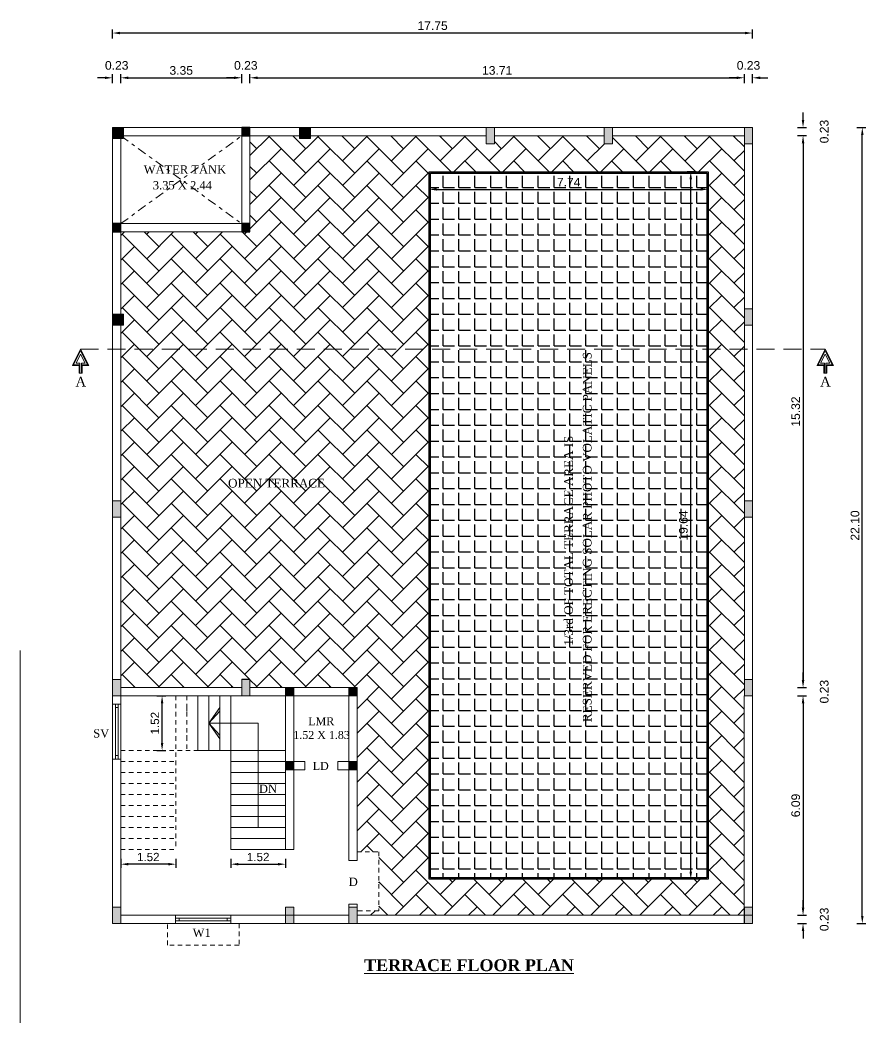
# Model space of a CAD drawing. Header units: metres. Extents: x -296 to -169, y -1394 to -1313.
# Drawn here: x -220.73 to -197.27, y -1393.79 to -1365.95 of the extents above; entities that cross this region are included whole.
import ezdxf

# ---------------------------------------------------------------- set-up
doc = ezdxf.new("R2010")
doc.units = ezdxf.units.M
doc.header["$MEASUREMENT"] = 0
doc.header["$PDMODE"] = 2
for name, pattern in [('DASHDOT2', [0.5, 0.25, -0.125, 0, -0.125]), ('DASHED', [0.75, 0.5, -0.25]), ('HIDDEN2', [0.1875, 0.125, -0.0625])]:
    doc.linetypes.add(name, pattern=pattern)
doc.styles.add('Arial', font='times.ttf', dxfattribs={"height": 9})
doc.styles.add('Arial-Bold', font='times.ttf')
doc.styles.add('CORPORATION', font='arial.ttf')
doc.dimstyles.new('BLG DIM-1', dxfattribs={"dimtxt": 0.23, "dimasz": 0.23, "dimexe": 0.1, "dimexo": 0.15, "dimgap": 0.08, "dimtad": 1, "dimzin": 0, "dimdsep": 46, "dimtxsty": 'Arial', "dimcen": 0.09, "dimclrd": 8, "dimclre": 8, "dimclrt": 7, "dimadec": 0, "dimazin": 0, "dimtfac": 1, "dimtofl": 0, "dimtmove": 2, "dimatfit": 3, "dimfxl": 0, "dimtolj": 1, "dimtzin": 0, "dimarcsym": 0})

# ---------------------------------------------------------------- blocks, each defined once
blk = doc.blocks.new('*D71')
at = {"color": 7, "lineweight": -2}
for p, q in [((-218.169, -1367.706), (-218.169, -1367.456)), ((-217.94, -1367.706), (-217.94, -1367.456)), ((-218.379, -1367.556), (-218.589, -1367.556)), ((-217.73, -1367.556), (-217.52, -1367.556))]:
    blk.add_line(p, q, dxfattribs=at)
at = {"color": 7, "lineweight": -3}
for points in [[(-218.379, -1367.521), (-218.379, -1367.591), (-218.169, -1367.556)], [(-217.73, -1367.521), (-217.73, -1367.591), (-217.94, -1367.556)]]:
    blk.add_solid(points, dxfattribs=at)
at = {"layer": 'Defpoints', "color": 0, "lineweight": -3}
for p in [(-218.169, -1367.556), (-218.169, -1369.241), (-217.94, -1369.241)]:
    blk.add_point(p, dxfattribs=at)
at = {"color": 7, "lineweight": 18, "insert": (-218.054, -1367.213), "char_height": 0.24, "attachment_point": 5, "style": 'CORPORATION'}
blk.add_mtext('\\A1;0.23', dxfattribs=at)
blk = doc.blocks.new('*D23')
at = {"color": 7, "lineweight": -2}
for p, q in [((-217.94, -1367.706), (-217.94, -1367.456)), ((-214.587, -1367.706), (-214.587, -1367.456)), ((-217.73, -1367.556), (-214.797, -1367.556))]:
    blk.add_line(p, q, dxfattribs=at)
at = {"color": 7, "lineweight": -3}
for points in [[(-217.73, -1367.521), (-217.73, -1367.591), (-217.94, -1367.556)], [(-214.797, -1367.521), (-214.797, -1367.591), (-214.587, -1367.556)]]:
    blk.add_solid(points, dxfattribs=at)
at = {"layer": 'Defpoints', "color": 0, "lineweight": -3}
for p in [(-214.587, -1367.556), (-214.587, -1369.161), (-217.94, -1369.241)]:
    blk.add_point(p, dxfattribs=at)
at = {"color": 7, "lineweight": 18, "insert": (-216.264, -1367.353), "char_height": 0.24, "attachment_point": 5, "style": 'CORPORATION'}
blk.add_mtext('\\A1;3.35', dxfattribs=at)
blk = doc.blocks.new('*D72')
at = {"color": 7, "lineweight": -2}
for p, q in [((-200.643, -1367.706), (-200.643, -1367.456)), ((-200.414, -1367.706), (-200.414, -1367.456)), ((-200.853, -1367.556), (-201.063, -1367.556)), ((-200.204, -1367.556), (-199.994, -1367.556))]:
    blk.add_line(p, q, dxfattribs=at)
at = {"color": 7, "lineweight": -3}
for points in [[(-200.853, -1367.521), (-200.853, -1367.591), (-200.643, -1367.556)], [(-200.204, -1367.521), (-200.204, -1367.591), (-200.414, -1367.556)]]:
    blk.add_solid(points, dxfattribs=at)
at = {"layer": 'Defpoints', "color": 0, "lineweight": -3}
for p in [(-200.414, -1367.556), (-200.643, -1368.936), (-200.414, -1368.936)]:
    blk.add_point(p, dxfattribs=at)
at = {"color": 7, "lineweight": 18, "insert": (-200.528, -1367.213), "char_height": 0.24, "attachment_point": 5, "style": 'CORPORATION'}
blk.add_mtext('\\A1;0.23', dxfattribs=at)
blk = doc.blocks.new('*D73')
at = {"color": 7, "lineweight": -2}
for p, q in [((-218.169, -1366.463), (-218.169, -1366.213)), ((-200.624, -1366.313), (-217.959, -1366.313)), ((-200.414, -1366.463), (-200.414, -1366.213))]:
    blk.add_line(p, q, dxfattribs=at)
at = {"color": 7, "lineweight": -3}
for points in [[(-217.959, -1366.278), (-217.959, -1366.348), (-218.169, -1366.313)], [(-200.624, -1366.278), (-200.624, -1366.348), (-200.414, -1366.313)]]:
    blk.add_solid(points, dxfattribs=at)
at = {"layer": 'Defpoints', "color": 0, "lineweight": -3}
for p in [(-218.169, -1366.313), (-218.169, -1368.936), (-200.414, -1368.936)]:
    blk.add_point(p, dxfattribs=at)
at = {"color": 7, "lineweight": 18, "insert": (-209.291, -1366.11), "char_height": 0.24, "attachment_point": 5, "style": 'CORPORATION'}
blk.add_mtext('\\A1;17.75', dxfattribs=at)
blk = doc.blocks.new('*D24')
at = {"color": 7, "lineweight": -2}
for p, q in [((-199.015, -1368.726), (-199.015, -1368.516)), ((-199.165, -1368.936), (-198.915, -1368.936)), ((-199.165, -1369.161), (-198.915, -1369.161)), ((-199.015, -1369.371), (-199.015, -1369.581))]:
    blk.add_line(p, q, dxfattribs=at)
at = {"color": 7, "lineweight": -3}
for points in [[(-199.05, -1368.726), (-198.98, -1368.726), (-199.015, -1368.936)], [(-199.05, -1369.371), (-198.98, -1369.371), (-199.015, -1369.161)]]:
    blk.add_solid(points, dxfattribs=at)
at = {"layer": 'Defpoints', "color": 0, "lineweight": -3}
for p in [(-200.643, -1368.936), (-199.015, -1368.936), (-200.643, -1369.161)]:
    blk.add_point(p, dxfattribs=at)
at = {"color": 7, "lineweight": 18, "insert": (-198.427, -1369.049), "char_height": 0.24, "attachment_point": 5, "rotation": 90, "style": 'CORPORATION'}
blk.add_mtext('\\A1;0.23', dxfattribs=at)
blk = doc.blocks.new('*D25')
at = {"color": 7, "lineweight": -2}
for p, q in [((-199.165, -1369.161), (-198.915, -1369.161)), ((-199.015, -1369.371), (-199.015, -1384.271)), ((-199.165, -1384.481), (-198.915, -1384.481))]:
    blk.add_line(p, q, dxfattribs=at)
at = {"color": 7, "lineweight": -3}
for points in [[(-199.05, -1369.371), (-198.98, -1369.371), (-199.015, -1369.161)], [(-199.05, -1384.271), (-198.98, -1384.271), (-199.015, -1384.481)]]:
    blk.add_solid(points, dxfattribs=at)
at = {"layer": 'Defpoints', "color": 0, "lineweight": -3}
for p in [(-200.643, -1369.161), (-211.387, -1384.481), (-199.015, -1384.481)]:
    blk.add_point(p, dxfattribs=at)
at = {"color": 7, "lineweight": 18, "insert": (-199.218, -1376.821), "char_height": 0.24, "attachment_point": 5, "rotation": 90, "style": 'CORPORATION'}
blk.add_mtext('\\A1;15.32', dxfattribs=at)
blk = doc.blocks.new('*D74')
at = {"color": 7, "lineweight": -2}
for p, q in [((-199.015, -1384.275), (-199.015, -1384.065)), ((-199.165, -1384.485), (-198.915, -1384.485)), ((-199.165, -1384.71), (-198.915, -1384.71)), ((-199.015, -1384.92), (-199.015, -1385.13))]:
    blk.add_line(p, q, dxfattribs=at)
at = {"color": 7, "lineweight": -3}
for points in [[(-199.05, -1384.275), (-198.98, -1384.275), (-199.015, -1384.485)], [(-199.05, -1384.92), (-198.98, -1384.92), (-199.015, -1384.71)]]:
    blk.add_solid(points, dxfattribs=at)
at = {"layer": 'Defpoints', "color": 0, "lineweight": -3}
for p in [(-200.643, -1384.485), (-200.643, -1384.71), (-199.015, -1384.71)]:
    blk.add_point(p, dxfattribs=at)
at = {"color": 7, "lineweight": 18, "insert": (-198.427, -1384.597), "char_height": 0.24, "attachment_point": 5, "rotation": 90, "style": 'CORPORATION'}
blk.add_mtext('\\A1;0.23', dxfattribs=at)
blk = doc.blocks.new('*D75')
at = {"color": 7, "lineweight": -2}
for p, q in [((-217.94, -1389.237), (-217.94, -1389.487)), ((-216.416, -1389.237), (-216.416, -1389.487)), ((-216.626, -1389.387), (-217.73, -1389.387))]:
    blk.add_line(p, q, dxfattribs=at)
at = {"color": 7, "lineweight": -3}
for points in [[(-217.73, -1389.352), (-217.73, -1389.422), (-217.94, -1389.387)], [(-216.626, -1389.352), (-216.626, -1389.422), (-216.416, -1389.387)]]:
    blk.add_solid(points, dxfattribs=at)
at = {"layer": 'Defpoints', "color": 0, "lineweight": -3}
for p in [(-217.94, -1388.977), (-216.416, -1388.977), (-217.94, -1389.387)]:
    blk.add_point(p, dxfattribs=at)
at = {"color": 7, "lineweight": 18, "insert": (-217.178, -1389.189), "char_height": 0.23, "attachment_point": 5, "style": 'CORPORATION'}
blk.add_mtext('\\A1;1.52', dxfattribs=at)
blk = doc.blocks.new('*D76')
at = {"color": 7, "lineweight": -2}
for p, q in [((-214.892, -1389.237), (-214.892, -1389.487)), ((-213.368, -1389.237), (-213.368, -1389.487)), ((-214.682, -1389.387), (-213.578, -1389.387))]:
    blk.add_line(p, q, dxfattribs=at)
at = {"color": 7, "lineweight": -3}
for points in [[(-214.682, -1389.352), (-214.682, -1389.422), (-214.892, -1389.387)], [(-213.578, -1389.352), (-213.578, -1389.422), (-213.368, -1389.387)]]:
    blk.add_solid(points, dxfattribs=at)
at = {"layer": 'Defpoints', "color": 0, "lineweight": -3}
for p in [(-214.892, -1388.977), (-213.368, -1388.977), (-213.368, -1389.387)]:
    blk.add_point(p, dxfattribs=at)
at = {"color": 7, "lineweight": 18, "insert": (-214.13, -1389.189), "char_height": 0.23, "attachment_point": 5, "style": 'CORPORATION'}
blk.add_mtext('\\A1;1.52', dxfattribs=at)
blk = doc.blocks.new('*D26')
at = {"color": 7, "lineweight": -2}
for p, q in [((-216.945, -1384.71), (-216.695, -1384.71)), ((-216.795, -1386.024), (-216.795, -1384.92)), ((-216.945, -1386.234), (-216.695, -1386.234))]:
    blk.add_line(p, q, dxfattribs=at)
at = {"color": 7, "lineweight": -3}
for points in [[(-216.83, -1384.92), (-216.76, -1384.92), (-216.795, -1384.71)], [(-216.83, -1386.024), (-216.76, -1386.024), (-216.795, -1386.234)]]:
    blk.add_solid(points, dxfattribs=at)
at = {"layer": 'Defpoints', "color": 0, "lineweight": -3}
for p in [(-217.214, -1384.71), (-216.795, -1384.71), (-217.214, -1386.234)]:
    blk.add_point(p, dxfattribs=at)
at = {"color": 7, "lineweight": 18, "insert": (-216.992, -1385.472), "char_height": 0.23, "attachment_point": 5, "rotation": 90, "style": 'CORPORATION'}
blk.add_mtext('\\A1;1.52', dxfattribs=at)
blk = doc.blocks.new('*D27')
at = {"color": 7, "lineweight": -2}
for p, q in [((-199.165, -1384.71), (-198.915, -1384.71)), ((-199.015, -1384.92), (-199.015, -1390.594)), ((-199.165, -1390.804), (-198.915, -1390.804))]:
    blk.add_line(p, q, dxfattribs=at)
at = {"color": 7, "lineweight": -3}
for points in [[(-199.05, -1384.92), (-198.98, -1384.92), (-199.015, -1384.71)], [(-199.05, -1390.594), (-198.98, -1390.594), (-199.015, -1390.804)]]:
    blk.add_solid(points, dxfattribs=at)
at = {"layer": 'Defpoints', "color": 0, "lineweight": -3}
for p in [(-200.681, -1384.71), (-200.681, -1390.804), (-199.015, -1390.804)]:
    blk.add_point(p, dxfattribs=at)
at = {"color": 7, "lineweight": 18, "insert": (-199.218, -1387.757), "char_height": 0.24, "attachment_point": 5, "rotation": 90, "style": 'CORPORATION'}
blk.add_mtext('\\A1;6.09', dxfattribs=at)
blk = doc.blocks.new('*D77')
at = {"color": 7, "lineweight": -2}
for p, q in [((-197.521, -1368.936), (-197.271, -1368.936)), ((-197.371, -1390.824), (-197.371, -1369.146)), ((-197.521, -1391.034), (-197.271, -1391.034))]:
    blk.add_line(p, q, dxfattribs=at)
at = {"color": 7, "lineweight": -3}
for points in [[(-197.406, -1369.146), (-197.336, -1369.146), (-197.371, -1368.936)], [(-197.406, -1390.824), (-197.336, -1390.824), (-197.371, -1391.034)]]:
    blk.add_solid(points, dxfattribs=at)
at = {"layer": 'Defpoints', "color": 0, "lineweight": -3}
for p in [(-200.643, -1368.936), (-197.371, -1368.936), (-200.643, -1391.034)]:
    blk.add_point(p, dxfattribs=at)
at = {"color": 7, "lineweight": 18, "insert": (-197.573, -1379.985), "char_height": 0.24, "attachment_point": 5, "rotation": 90, "style": 'CORPORATION'}
blk.add_mtext('\\A1;22.10', dxfattribs=at)
blk = doc.blocks.new('*D78')
at = {"color": 7, "lineweight": -2}
for p, q in [((-199.015, -1390.594), (-199.015, -1390.384)), ((-199.165, -1390.804), (-198.915, -1390.804)), ((-199.165, -1391.034), (-198.915, -1391.034)), ((-199.015, -1391.244), (-199.015, -1391.454))]:
    blk.add_line(p, q, dxfattribs=at)
at = {"color": 7, "lineweight": -3}
for points in [[(-199.05, -1390.594), (-198.98, -1390.594), (-199.015, -1390.804)], [(-199.05, -1391.244), (-198.98, -1391.244), (-199.015, -1391.034)]]:
    blk.add_solid(points, dxfattribs=at)
at = {"layer": 'Defpoints', "color": 0, "lineweight": -3}
for p in [(-200.643, -1390.804), (-200.643, -1391.034), (-199.015, -1391.034)]:
    blk.add_point(p, dxfattribs=at)
at = {"color": 7, "lineweight": 18, "insert": (-198.427, -1390.919), "char_height": 0.24, "attachment_point": 5, "rotation": 90, "style": 'CORPORATION'}
blk.add_mtext('\\A1;0.23', dxfattribs=at)
blk = doc.blocks.new('*D79')
at = {"color": 7, "lineweight": -2}
for p, q in [((-214.587, -1367.706), (-214.587, -1367.456)), ((-214.357, -1367.706), (-214.357, -1367.456)), ((-214.797, -1367.556), (-215.007, -1367.556)), ((-214.147, -1367.556), (-213.937, -1367.556))]:
    blk.add_line(p, q, dxfattribs=at)
at = {"color": 7, "lineweight": -3}
for points in [[(-214.797, -1367.521), (-214.797, -1367.591), (-214.587, -1367.556)], [(-214.147, -1367.521), (-214.147, -1367.591), (-214.357, -1367.556)]]:
    blk.add_solid(points, dxfattribs=at)
at = {"layer": 'Defpoints', "color": 0, "lineweight": -3}
for p in [(-214.357, -1367.556), (-214.587, -1369.165), (-214.357, -1369.165)]:
    blk.add_point(p, dxfattribs=at)
at = {"color": 7, "lineweight": 18, "insert": (-214.472, -1367.213), "char_height": 0.24, "attachment_point": 5, "style": 'CORPORATION'}
blk.add_mtext('\\A1;0.23', dxfattribs=at)
blk = doc.blocks.new('*D80')
at = {"color": 7, "lineweight": -2}
for p, q in [((-214.357, -1367.706), (-214.357, -1367.456)), ((-200.643, -1367.706), (-200.643, -1367.456)), ((-214.147, -1367.556), (-200.853, -1367.556))]:
    blk.add_line(p, q, dxfattribs=at)
at = {"color": 7, "lineweight": -3}
for points in [[(-214.147, -1367.521), (-214.147, -1367.591), (-214.357, -1367.556)], [(-200.853, -1367.521), (-200.853, -1367.591), (-200.643, -1367.556)]]:
    blk.add_solid(points, dxfattribs=at)
at = {"layer": 'Defpoints', "color": 0, "lineweight": -3}
for p in [(-200.643, -1367.556), (-214.357, -1369.165), (-200.643, -1369.161)]:
    blk.add_point(p, dxfattribs=at)
at = {"color": 7, "lineweight": 18, "insert": (-207.5, -1367.353), "char_height": 0.24, "attachment_point": 5, "style": 'CORPORATION'}
blk.add_mtext('\\A1;13.71', dxfattribs=at)
blk = doc.blocks.new('*D120')
at = {"color": 7, "lineweight": -2}
for p, q in [((-209.387, -1370.503), (-209.387, -1370.753)), ((-201.643, -1370.503), (-201.643, -1370.753)), ((-209.177, -1370.653), (-201.853, -1370.653))]:
    blk.add_line(p, q, dxfattribs=at)
at = {"color": 7, "lineweight": -3}
for points in [[(-209.177, -1370.618), (-209.177, -1370.688), (-209.387, -1370.653)], [(-201.853, -1370.618), (-201.853, -1370.688), (-201.643, -1370.653)]]:
    blk.add_solid(points, dxfattribs=at)
at = {"layer": 'Defpoints', "color": 0, "lineweight": -3}
for p in [(-209.387, -1370.165), (-201.643, -1370.165), (-201.643, -1370.653)]:
    blk.add_point(p, dxfattribs=at)
at = {"color": 7, "lineweight": 18, "insert": (-205.515, -1370.453), "char_height": 0.24, "attachment_point": 5, "style": 'CORPORATION'}
blk.add_mtext('\\A1;7.74', dxfattribs=at)
blk = doc.blocks.new('*D121')
at = {"color": 7, "lineweight": -2}
for p, q in [((-201.98, -1370.165), (-202.23, -1370.165)), ((-202.13, -1389.594), (-202.13, -1370.375)), ((-201.98, -1389.804), (-202.23, -1389.804))]:
    blk.add_line(p, q, dxfattribs=at)
at = {"color": 7, "lineweight": -3}
for points in [[(-202.165, -1370.375), (-202.095, -1370.375), (-202.13, -1370.165)], [(-202.165, -1389.594), (-202.095, -1389.594), (-202.13, -1389.804)]]:
    blk.add_solid(points, dxfattribs=at)
at = {"layer": 'Defpoints', "color": 0, "lineweight": -3}
for p in [(-202.13, -1370.165), (-201.643, -1370.165), (-201.643, -1389.804)]:
    blk.add_point(p, dxfattribs=at)
at = {"color": 7, "lineweight": 18, "insert": (-202.333, -1379.985), "char_height": 0.24, "attachment_point": 5, "rotation": 90, "style": 'CORPORATION'}
blk.add_mtext('\\A1;19.64', dxfattribs=at)

msp = doc.modelspace()

# ---------------------------------------------------------------- hatches: boundary and pattern name
at = {"linetype": 'ByBlock', "lineweight": 18}
h = msp.add_hatch(color=256, dxfattribs=at)
h.dxf.hatch_style = 1
h.paths.add_polyline_path([(-217.864, -1369.241), (-217.864, -1368.936), (-218.169, -1368.936), (-218.169, -1369.241)])
at = {"linetype": 'ByBlock', "lineweight": -3}
h = msp.add_hatch(color=256, dxfattribs=at)
h.dxf.hatch_style = 1
h.paths.add_polyline_path([(-214.357, -1369.165), (-214.357, -1368.935), (-214.587, -1368.935), (-214.587, -1369.165)])
at = {"linetype": 'ByBlock', "lineweight": 18}
h = msp.add_hatch(color=256, dxfattribs=at)
h.dxf.hatch_style = 1
h.paths.add_polyline_path([(-212.682, -1369.241), (-212.682, -1368.936), (-212.987, -1368.936), (-212.987, -1369.241)])
h = msp.add_hatch(color=256, dxfattribs=at)
h.dxf.hatch_style = 1
h.paths.add_polyline_path([(-207.577, -1368.936), (-207.805, -1368.936), (-207.805, -1369.386), (-207.577, -1369.386)])
h = msp.add_hatch(color=256, dxfattribs=at)
h.dxf.hatch_style = 1
h.paths.add_polyline_path([(-204.3, -1368.936), (-204.529, -1368.936), (-204.529, -1369.386), (-204.3, -1369.386)])
h = msp.add_hatch(color=256, dxfattribs=at)
h.dxf.hatch_style = 1
h.paths.add_polyline_path([(-200.414, -1368.936), (-200.643, -1368.936), (-200.643, -1369.386), (-200.414, -1369.386)])
at = {"lineweight": 25}
h = msp.add_hatch(dxfattribs=at)
h.set_pattern_fill('AR-HBONE', color=8, scale=0.12)
h.paths.add_polyline_path([(-209.387, -1370.165), (-201.643, -1370.165), (-201.643, -1375.091), (-200.643, -1375.091), (-200.643, -1374.423), (-200.643, -1373.973), (-200.643, -1369.165), (-204.3, -1369.165), (-204.3, -1369.386), (-204.529, -1369.386), (-204.529, -1369.165), (-207.577, -1369.165), (-207.577, -1369.386), (-207.805, -1369.386), (-207.805, -1369.165), (-212.682, -1369.165), (-212.682, -1369.241), (-212.987, -1369.241), (-212.987, -1369.165), (-214.357, -1369.165), (-214.357, -1371.835), (-217.94, -1371.835), (-217.94, -1374.118), (-217.864, -1374.118), (-217.864, -1374.423), (-217.94, -1374.423), (-217.94, -1375.091), (-209.387, -1375.091)])
h.paths.add_polyline_path([(-209.387, -1375.091), (-217.94, -1375.091), (-217.94, -1379.3), (-217.94, -1379.75), (-217.94, -1384.481), (-214.587, -1384.481), (-214.587, -1384.26), (-214.587, -1384.253), (-214.359, -1384.253), (-214.359, -1384.481), (-211.387, -1384.481), (-211.387, -1384.71), (-211.387, -1389.041), (-210.787, -1389.041), (-210.787, -1390.681), (-211.387, -1390.681), (-211.387, -1390.804), (-200.644, -1390.804), (-200.644, -1384.71), (-200.643, -1384.26), (-200.643, -1375.091), (-201.643, -1375.091), (-201.643, -1389.804), (-209.387, -1389.804)])
h.paths.add_polyline_path([(-215.027, -1378.996), (-212.276, -1378.996), (-212.276, -1378.628), (-215.027, -1378.628)], flags=24)
h = msp.add_hatch(dxfattribs=at)
h.set_pattern_fill('ANGLE', color=8, scale=1.6)
h.set_pattern_definition([(0, (0, 0), (0, 0.44), [0.32, -0.12]), (90, (0, 0), (-0.44, 0), [0.32, -0.12])])
h.paths.add_polyline_path([(-201.683, -1375.091), (-201.683, -1370.205), (-209.347, -1370.205), (-209.347, -1375.091)])
h.paths.add_polyline_path([(-201.683, -1375.091), (-209.347, -1375.091), (-209.347, -1389.764), (-201.683, -1389.764)])
h.paths.add_polyline_path([(-205.901, -1370.704), (-205.128, -1370.704), (-205.128, -1370.209), (-205.901, -1370.209)], flags=24)
h.paths.add_polyline_path([(-202.084, -1380.474), (-202.084, -1379.515), (-202.578, -1379.515), (-202.578, -1380.474)], flags=24)
h.paths.add_polyline_path([(-204.816, -1385.503), (-204.816, -1375.339), (-205.184, -1375.339), (-205.184, -1385.503)], flags=24)
h.paths.add_polyline_path([(-205.332, -1383.384), (-205.332, -1377.47), (-205.709, -1377.47), (-205.709, -1383.384)], flags=24)
at = {"linetype": 'ByBlock', "lineweight": -3}
h = msp.add_hatch(color=256, dxfattribs=at)
h.dxf.hatch_style = 1
h.paths.add_polyline_path([(-217.94, -1371.835), (-217.94, -1371.605), (-218.17, -1371.605), (-218.17, -1371.835)])
h = msp.add_hatch(color=256, dxfattribs=at)
h.dxf.hatch_style = 1
h.paths.add_polyline_path([(-214.357, -1371.835), (-214.357, -1371.605), (-214.587, -1371.605), (-214.587, -1371.835)])
at = {"linetype": 'ByBlock', "lineweight": 18}
h = msp.add_hatch(color=256, dxfattribs=at)
h.dxf.hatch_style = 1
h.paths.add_polyline_path([(-217.864, -1374.423), (-217.864, -1374.118), (-218.169, -1374.118), (-218.169, -1374.423)])
h = msp.add_hatch(color=256, dxfattribs=at)
h.dxf.hatch_style = 1
h.paths.add_polyline_path([(-200.414, -1373.973), (-200.643, -1373.973), (-200.643, -1374.423), (-200.414, -1374.423)])
h = msp.add_hatch(color=256, dxfattribs=at)
h.dxf.hatch_style = 1
h.paths.add_polyline_path([(-217.94, -1379.3), (-218.169, -1379.3), (-218.169, -1379.75), (-217.94, -1379.75)])
h = msp.add_hatch(color=256, dxfattribs=at)
h.dxf.hatch_style = 1
h.paths.add_polyline_path([(-200.414, -1379.3), (-200.643, -1379.3), (-200.643, -1379.75), (-200.414, -1379.75)])
h = msp.add_hatch(color=256, dxfattribs=at)
h.dxf.hatch_style = 1
h.paths.add_polyline_path([(-217.94, -1384.26), (-218.169, -1384.26), (-218.169, -1384.71), (-217.94, -1384.71)])
h = msp.add_hatch(color=256, dxfattribs=at)
h.dxf.hatch_style = 1
h.paths.add_polyline_path([(-214.359, -1384.26), (-214.587, -1384.26), (-214.587, -1384.71), (-214.359, -1384.71)])
h = msp.add_hatch(color=256, dxfattribs=at)
h.dxf.hatch_style = 1
h.paths.add_polyline_path([(-213.139, -1384.481), (-213.368, -1384.481), (-213.368, -1384.71), (-213.139, -1384.71)])
h = msp.add_hatch(color=256, dxfattribs=at)
h.dxf.hatch_style = 1
h.paths.add_polyline_path([(-211.387, -1384.481), (-211.615, -1384.481), (-211.615, -1384.71), (-211.387, -1384.71)])
h = msp.add_hatch(color=256, dxfattribs=at)
h.dxf.hatch_style = 1
h.paths.add_polyline_path([(-200.414, -1384.26), (-200.643, -1384.26), (-200.643, -1384.71), (-200.414, -1384.71)])
h = msp.add_hatch(color=256, dxfattribs=at)
h.dxf.hatch_style = 1
h.paths.add_polyline_path([(-215.502, -1385.472), (-215.197, -1385.137), (-215.197, -1385.041)])
h = msp.add_hatch(color=256, dxfattribs=at)
h.dxf.hatch_style = 1
h.paths.add_polyline_path([(-215.197, -1385.903), (-215.197, -1385.807), (-215.502, -1385.472)])
h = msp.add_hatch(color=256, dxfattribs=at)
h.dxf.hatch_style = 1
h.paths.add_polyline_path([(-213.139, -1386.539), (-213.368, -1386.539), (-213.368, -1386.767), (-213.139, -1386.767)])
h = msp.add_hatch(color=256, dxfattribs=at)
h.dxf.hatch_style = 1
h.paths.add_polyline_path([(-211.387, -1386.539), (-211.615, -1386.539), (-211.615, -1386.767), (-211.387, -1386.767)])
h = msp.add_hatch(color=256, dxfattribs=at)
h.dxf.hatch_style = 1
h.paths.add_polyline_path([(-217.94, -1390.584), (-218.169, -1390.584), (-218.169, -1391.034), (-217.94, -1391.034)])
h = msp.add_hatch(color=256, dxfattribs=at)
h.dxf.hatch_style = 1
h.paths.add_polyline_path([(-213.139, -1390.584), (-213.368, -1390.584), (-213.368, -1391.034), (-213.139, -1391.034)])
h = msp.add_hatch(color=256, dxfattribs=at)
h.dxf.hatch_style = 1
h.paths.add_polyline_path([(-211.387, -1390.584), (-211.615, -1390.584), (-211.615, -1391.034), (-211.387, -1391.034)])
h = msp.add_hatch(color=256, dxfattribs=at)
h.dxf.hatch_style = 1
h.paths.add_polyline_path([(-200.414, -1390.584), (-200.643, -1390.584), (-200.643, -1391.034), (-200.414, -1391.034)])

# ---------------------------------------------------------------- linework, layer by layer
at = {"linetype": 'DASHDOT2', "lineweight": 18}
for p, q in [((-217.94, -1371.605), (-214.587, -1369.165)), ((-217.94, -1369.165), (-214.587, -1371.605))]:
    msp.add_line(p, q, dxfattribs=at)
at = {"linetype": 'ByBlock', "lineweight": 18}
for p, q in [((-214.587, -1371.605), (-214.587, -1369.165)), ((-214.357, -1371.835), (-214.357, -1369.165)), ((-219.282, -1375.542), (-219.056, -1375.091)), ((-219.056, -1375.091), (-218.829, -1375.543)), ((-198.627, -1375.542), (-198.401, -1375.091)), ((-198.401, -1375.091), (-198.174, -1375.543)), ((-219.098, -1375.543), (-219.283, -1375.543)), ((-219.098, -1375.754), (-219.098, -1375.543)), ((-218.829, -1375.543), (-219.014, -1375.543)), ((-219.014, -1375.543), (-219.014, -1375.754)), ((-198.443, -1375.543), (-198.628, -1375.543)), ((-198.443, -1375.754), (-198.443, -1375.543)), ((-198.174, -1375.543), (-198.359, -1375.543)), ((-198.359, -1375.543), (-198.359, -1375.754)), ((-219.014, -1375.754), (-219.098, -1375.754)), ((-198.359, -1375.754), (-198.443, -1375.754)), ((-220.735, -1383.456), (-220.735, -1393.794)), ((-213.368, -1388.977), (-213.368, -1384.71)), ((-213.139, -1386.539), (-213.139, -1384.71)), ((-211.615, -1386.539), (-211.615, -1384.71)), ((-211.387, -1389.281), (-211.387, -1384.71)), ((-200.644, -1384.71), (-200.644, -1391.034)), ((-200.414, -1384.71), (-200.414, -1391.034)), ((-217.94, -1384.94), (-218.169, -1384.94)), ((-218.016, -1385.041), (-218.092, -1385.041)), ((-216.111, -1385.137), (-216.111, -1385.041)), ((-215.502, -1385.137), (-215.502, -1385.041)), ((-215.197, -1385.041), (-215.502, -1385.472)), ((-215.502, -1385.472), (-215.197, -1385.137)), ((-215.502, -1385.472), (-214.13, -1385.472)), ((-215.502, -1385.472), (-215.197, -1385.807)), ((-215.197, -1385.903), (-215.502, -1385.472)), ((-214.13, -1385.472), (-214.13, -1388.367)), ((-216.111, -1385.807), (-216.111, -1385.903)), ((-215.502, -1385.807), (-215.502, -1385.903)), ((-217.94, -1386.469), (-218.169, -1386.469)), ((-218.016, -1386.367), (-218.092, -1386.367)), ((-212.835, -1386.539), (-212.835, -1386.767)), ((-211.92, -1386.539), (-211.92, -1386.767)), ((-213.139, -1388.977), (-213.139, -1386.767)), ((-211.615, -1389.281), (-211.615, -1386.767)), ((-213.368, -1388.977), (-213.139, -1388.977)), ((-211.615, -1389.281), (-211.387, -1389.281)), ((-211.615, -1390.806), (-211.615, -1390.501)), ((-211.615, -1390.501), (-211.387, -1390.501)), ((-211.387, -1391.034), (-211.387, -1390.501)), ((-216.419, -1390.806), (-216.419, -1391.034)), ((-216.317, -1390.882), (-216.317, -1390.958)), ((-214.991, -1390.882), (-214.991, -1390.958)), ((-214.889, -1390.806), (-214.889, -1391.034)), ((-211.387, -1390.804), (-200.414, -1390.804)), ((-211.387, -1391.034), (-200.414, -1391.034))]:
    msp.add_line(p, q, dxfattribs=at)
at = {"linetype": 'DASHED', "lineweight": 18}
msp.add_line((-219.056, -1375.091), (-198.401, -1375.091), dxfattribs=at)
at = {"linetype": 'ByBlock', "lineweight": 18, "ltscale": 3}
for p, q in [((-218.092, -1384.94), (-218.092, -1386.469)), ((-218.016, -1384.94), (-218.016, -1386.469)), ((-214.889, -1390.882), (-216.419, -1390.882)), ((-214.889, -1390.958), (-216.419, -1390.958))]:
    msp.add_line(p, q, dxfattribs=at)
at = {"linetype": 'ByBlock', "lineweight": 18}
for points in [[(-218.169, -1368.936), (-218.169, -1391.034)], [(-218.169, -1368.936), (-200.414, -1368.936)], [(-217.864, -1369.241), (-217.864, -1368.936), (-218.169, -1368.936), (-218.169, -1369.241), (-217.864, -1369.241)], [(-212.682, -1369.241), (-212.682, -1368.936), (-212.987, -1368.936), (-212.987, -1369.241), (-212.682, -1369.241)], [(-207.577, -1368.936), (-207.805, -1368.936), (-207.805, -1369.386), (-207.577, -1369.386), (-207.577, -1368.936)], [(-204.3, -1368.936), (-204.529, -1368.936), (-204.529, -1369.386), (-204.3, -1369.386), (-204.3, -1368.936)], [(-200.414, -1368.936), (-200.643, -1368.936), (-200.643, -1369.386), (-200.414, -1369.386), (-200.414, -1368.936)], [(-200.414, -1368.936), (-200.414, -1384.71)], [(-217.94, -1369.165), (-217.94, -1371.605)], [(-217.864, -1369.165), (-214.587, -1369.165)], [(-214.357, -1369.165), (-207.805, -1369.165)], [(-207.577, -1369.165), (-204.529, -1369.165)], [(-204.3, -1369.165), (-200.643, -1369.165)], [(-200.643, -1369.165), (-200.643, -1374.194)], [(-217.94, -1371.605), (-214.587, -1371.605)], [(-217.94, -1371.835), (-217.94, -1379.3)], [(-217.94, -1371.835), (-214.357, -1371.835)], [(-217.864, -1374.423), (-217.864, -1374.118), (-218.169, -1374.118), (-218.169, -1374.423), (-217.864, -1374.423)], [(-200.414, -1373.973), (-200.643, -1373.973), (-200.643, -1374.423), (-200.414, -1374.423), (-200.414, -1373.973)], [(-200.643, -1374.423), (-200.643, -1384.481)], [(-219.056, -1375.136), (-219.249, -1375.522), (-219.098, -1375.522), (-219.098, -1375.542)], [(-219.077, -1375.754), (-219.077, -1375.481), (-219.182, -1375.481), (-219.056, -1375.229), (-218.93, -1375.481), (-219.035, -1375.481), (-219.035, -1375.501), (-219.035, -1375.754)], [(-219.014, -1375.543), (-219.014, -1375.522), (-218.863, -1375.522), (-219.056, -1375.136)], [(-198.401, -1375.136), (-198.594, -1375.522), (-198.443, -1375.522), (-198.443, -1375.542)], [(-198.422, -1375.754), (-198.422, -1375.481), (-198.527, -1375.481), (-198.401, -1375.229), (-198.276, -1375.481), (-198.38, -1375.481), (-198.38, -1375.501), (-198.38, -1375.754)], [(-198.359, -1375.543), (-198.359, -1375.522), (-198.208, -1375.522), (-198.401, -1375.136)], [(-217.94, -1379.3), (-218.169, -1379.3), (-218.169, -1379.75), (-217.94, -1379.75), (-217.94, -1379.3)], [(-200.414, -1379.3), (-200.643, -1379.3), (-200.643, -1379.75), (-200.414, -1379.75), (-200.414, -1379.3)], [(-217.94, -1379.528), (-217.94, -1384.481)], [(-214.587, -1384.253), (-214.587, -1384.481)], [(-214.587, -1384.253), (-214.359, -1384.253)], [(-214.359, -1384.253), (-214.359, -1384.481)], [(-217.94, -1384.26), (-218.169, -1384.26), (-218.169, -1384.71), (-217.94, -1384.71), (-217.94, -1384.26)], [(-217.94, -1384.481), (-214.587, -1384.481)], [(-214.359, -1384.26), (-214.587, -1384.26), (-214.587, -1384.71), (-214.359, -1384.71), (-214.359, -1384.26)], [(-214.359, -1384.481), (-211.387, -1384.481)], [(-213.139, -1384.481), (-213.368, -1384.481), (-213.368, -1384.71), (-213.139, -1384.71), (-213.139, -1384.481)], [(-211.387, -1384.481), (-211.615, -1384.481), (-211.615, -1384.71), (-211.387, -1384.71), (-211.387, -1384.481)], [(-200.414, -1384.26), (-200.643, -1384.26), (-200.643, -1384.71), (-200.414, -1384.71), (-200.414, -1384.26)], [(-217.94, -1384.71), (-217.94, -1390.806)], [(-217.94, -1384.71), (-213.368, -1384.71)], [(-215.806, -1384.71), (-215.806, -1386.234)], [(-215.502, -1384.71), (-215.502, -1386.234)], [(-215.197, -1384.71), (-215.197, -1386.234)], [(-214.892, -1384.71), (-214.892, -1388.977)], [(-213.139, -1384.71), (-211.615, -1384.71)], [(-215.806, -1386.234), (-213.368, -1386.234)], [(-214.892, -1386.539), (-213.368, -1386.539)], [(-213.139, -1386.539), (-213.368, -1386.539), (-213.368, -1386.767), (-213.139, -1386.767), (-213.139, -1386.539)], [(-213.139, -1386.539), (-212.835, -1386.539)], [(-211.92, -1386.539), (-211.615, -1386.539)], [(-211.387, -1386.539), (-211.615, -1386.539), (-211.615, -1386.767), (-211.387, -1386.767), (-211.387, -1386.539)], [(-214.892, -1386.843), (-213.368, -1386.843)], [(-213.139, -1386.767), (-212.835, -1386.767)], [(-211.92, -1386.767), (-211.615, -1386.767)], [(-214.892, -1387.148), (-213.368, -1387.148)], [(-214.892, -1387.453), (-213.368, -1387.453)], [(-214.892, -1387.758), (-213.368, -1387.758)], [(-214.892, -1388.063), (-213.368, -1388.063)], [(-214.892, -1388.367), (-213.368, -1388.367)], [(-214.892, -1388.672), (-213.368, -1388.672)], [(-214.892, -1388.977), (-213.368, -1388.977)], [(-217.94, -1390.584), (-218.169, -1390.584), (-218.169, -1391.034), (-217.94, -1391.034), (-217.94, -1390.584)], [(-213.139, -1390.584), (-213.368, -1390.584), (-213.368, -1391.034), (-213.139, -1391.034), (-213.139, -1390.584)], [(-211.387, -1390.584), (-211.615, -1390.584), (-211.615, -1391.034), (-211.387, -1391.034), (-211.387, -1390.584)], [(-200.414, -1390.584), (-200.643, -1390.584), (-200.643, -1391.034), (-200.414, -1391.034), (-200.414, -1390.584)], [(-217.94, -1390.806), (-211.615, -1390.806)], [(-218.169, -1391.034), (-211.387, -1391.034)]]:
    msp.add_lwpolyline(points, dxfattribs=at)
at = {"linetype": 'ByBlock', "lineweight": -3}
for points in [[(-214.587, -1368.935), (-214.587, -1369.165), (-214.357, -1369.165), (-214.357, -1368.935), (-214.587, -1368.935)], [(-218.17, -1371.605), (-218.17, -1371.835), (-217.94, -1371.835), (-217.94, -1371.605), (-218.17, -1371.605)], [(-214.587, -1371.605), (-214.587, -1371.835), (-214.357, -1371.835), (-214.357, -1371.605), (-214.587, -1371.605)]]:
    msp.add_lwpolyline(points, dxfattribs=at)
for points in [[(-209.387, -1370.165), (-201.643, -1370.165), (-201.643, -1389.804), (-209.387, -1389.804)], [(-209.347, -1370.205), (-201.683, -1370.205), (-201.683, -1389.764), (-209.347, -1389.764)]]:
    msp.add_lwpolyline(points, close=True, dxfattribs=at)
at = {"linetype": 'HIDDEN2', "lineweight": 18}
for points in [[(-216.416, -1384.71), (-216.416, -1388.977)], [(-216.111, -1384.71), (-216.111, -1386.234)], [(-217.94, -1386.234), (-215.806, -1386.234)], [(-217.94, -1386.539), (-216.416, -1386.539)], [(-217.94, -1386.843), (-216.416, -1386.843)], [(-217.94, -1387.148), (-216.416, -1387.148)], [(-217.94, -1387.453), (-216.416, -1387.453)], [(-217.94, -1387.758), (-216.416, -1387.758)], [(-217.94, -1388.063), (-216.416, -1388.063)], [(-217.94, -1388.367), (-216.416, -1388.367)], [(-217.94, -1388.672), (-216.416, -1388.672)], [(-217.94, -1388.977), (-216.416, -1388.977)], [(-211.387, -1389.041), (-210.787, -1389.041), (-210.787, -1390.681), (-211.387, -1390.681)], [(-214.659, -1391.034), (-214.659, -1391.634), (-216.649, -1391.634), (-216.649, -1391.034)]]:
    msp.add_lwpolyline(points, dxfattribs=at)

# ---------------------------------------------------------------- texts
at = {"linetype": 'ByBlock', "lineweight": 18, "style": 'Arial-Bold'}
for s, height, p in [('WATER TANK', 0.23, (-217.305, -1370.217)), ('3.35 X 2.44', 0.23, (-217.052, -1370.653)), ('A', 0.27, (-219.197, -1376.127)), ('A', 0.27, (-198.542, -1376.127)), ('OPEN TERRACE', 0.24, (-214.965, -1378.929)), ('LMR', 0.22, (-212.739, -1385.529)), ('SV', 0.23, (-218.705, -1385.872)), ('1.52 X 1.83', 0.22, (-213.156, -1385.91)), ('LD', 0.22, (-212.616, -1386.769)), ('DN', 0.23, (-214.109, -1387.408)), ('D', 0.23, (-211.617, -1389.99)), ('W1', 0.23, (-215.947, -1391.405))]:
    msp.add_text(s, height=height, dxfattribs=at).set_placement(p)
for s, p in [('RESERVED FOR ERECTING SOLAR PHOTO VOLATIC PANELS', (-204.883, -1385.441)), ('1/3rd OF TOTAL TERRACE AREA IS ', (-205.4, -1383.321))]:
    msp.add_text(s, height=0.24, rotation=90, dxfattribs=at).set_placement(p)
at = {"lineweight": 18, "insert": (-211.189, -1392.026), "char_height": 0.33, "width": 8.30931, "attachment_point": 1, "style": 'Arial-Bold'}
msp.add_mtext('\\A1;{\\fTimes New Roman|b1|i0|c0|p18;\\LTERRACE FLOOR PLAN}', dxfattribs=at)

# ---------------------------------------------------------------- dimensions: what is measured, and where the dimension line sits
at = {"color": 3, "lineweight": 18}
for base, p1, p2, override, picture, middle in [((-218.1686, -1366.313), (-200.414, -1368.9364), (-218.1686, -1368.9364), {"dimtxt": 0.24, "dimasz": 0.21, "dimtxsty": 'CORPORATION', "dimclrd": 7, "dimclre": 7}, '*D73', (-209.2913, -1366.1105)), ((-218.169, -1367.556), (-217.94, -1369.241), (-218.169, -1369.241), {"dimtxt": 0.24, "dimasz": 0.21, "dimtxsty": 'CORPORATION', "dimclrd": 7, "dimclre": 7}, '*D71', (-218.054, -1367.213)), ((-214.587, -1367.556), (-217.94, -1369.241), (-214.587, -1369.161), {"dimtxt": 0.24, "dimasz": 0.21, "dimtxsty": 'CORPORATION', "dimclrd": 7, "dimclre": 7}, '*D23', (-216.264, -1367.353)), ((-214.357, -1367.556), (-214.587, -1369.165), (-214.357, -1369.165), {"dimtxt": 0.24, "dimasz": 0.21, "dimtxsty": 'CORPORATION', "dimclrd": 7, "dimclre": 7}, '*D79', (-214.472, -1367.213)), ((-200.643, -1367.556), (-214.357, -1369.165), (-200.643, -1369.161), {"dimtxt": 0.24, "dimasz": 0.21, "dimtxsty": 'CORPORATION', "dimclrd": 7, "dimclre": 7}, '*D80', (-207.5, -1367.353)), ((-200.414, -1367.556), (-200.643, -1368.936), (-200.414, -1368.936), {"dimtxt": 0.24, "dimasz": 0.21, "dimtxsty": 'CORPORATION', "dimclrd": 7, "dimclre": 7}, '*D72', (-200.528, -1367.213)), ((-201.643, -1370.653), (-209.387, -1370.165), (-201.643, -1370.165), {"dimtxt": 0.24, "dimasz": 0.21, "dimtxsty": 'CORPORATION', "dimclrd": 7, "dimclre": 7}, '*D120', (-205.515, -1370.453)), ((-217.94, -1389.387), (-216.416, -1388.977), (-217.94, -1388.977), {"dimtxt": 0.23, "dimasz": 0.21, "dimtxsty": 'CORPORATION', "dimclrd": 7, "dimclre": 7}, '*D75', (-217.178, -1389.189)), ((-213.368, -1389.387), (-214.892, -1388.977), (-213.368, -1388.977), {"dimasz": 0.21, "dimtxsty": 'CORPORATION', "dimclrd": 7, "dimclre": 7}, '*D76', (-214.13, -1389.189))]:
    dim = msp.add_linear_dim(base=base, p1=p1, p2=p2, dimstyle='BLG DIM-1', override=override, dxfattribs=at)
    dim.commit()
    dim.dimension.update_dxf_attribs({"geometry": picture, "text_midpoint": middle})
for base, p1, p2, override, picture, middle in [((-199.015323839, -1368.936389343), (-200.642561194, -1369.161389343), (-200.642561194, -1368.936389343), {"dimtxt": 0.24, "dimasz": 0.21, "dimtxsty": 'CORPORATION', "dimclrd": 7, "dimclre": 7}, '*D24', (-198.427465722, -1369.048889343)), ((-197.371, -1368.936), (-200.643, -1391.034), (-200.643, -1368.936), {"dimtxt": 0.24, "dimasz": 0.21, "dimtxsty": 'CORPORATION', "dimclrd": 7, "dimclre": 7}, '*D77', (-197.573, -1379.985)), ((-199.015, -1384.481), (-200.643, -1369.161), (-211.387, -1384.481), {"dimtxt": 0.24, "dimasz": 0.21, "dimtxsty": 'CORPORATION', "dimclrd": 7, "dimclre": 7}, '*D25', (-199.218, -1376.821)), ((-202.13, -1370.165), (-201.643, -1389.804), (-201.643, -1370.165), {"dimtxt": 0.24, "dimasz": 0.21, "dimtxsty": 'CORPORATION', "dimclrd": 7, "dimclre": 7}, '*D121', (-202.333, -1379.985)), ((-199.015323839, -1384.709820889), (-200.642561194, -1384.484820889), (-200.642561194, -1384.709820889), {"dimtxt": 0.24, "dimasz": 0.21, "dimtxsty": 'CORPORATION', "dimclrd": 7, "dimclre": 7}, '*D74', (-198.427465722, -1384.597320889)), ((-216.795, -1384.71), (-217.214, -1386.234), (-217.214, -1384.71), {"dimasz": 0.21, "dimtxsty": 'CORPORATION', "dimclrd": 7, "dimclre": 7}, '*D26', (-216.992, -1385.472)), ((-199.015, -1390.804), (-200.681, -1384.71), (-200.681, -1390.804), {"dimtxt": 0.24, "dimasz": 0.21, "dimtxsty": 'CORPORATION', "dimclrd": 7, "dimclre": 7}, '*D27', (-199.218, -1387.757)), ((-199.015, -1391.034), (-200.643, -1390.804), (-200.643, -1391.034), {"dimtxt": 0.24, "dimasz": 0.21, "dimtxsty": 'CORPORATION', "dimclrd": 7, "dimclre": 7}, '*D78', (-198.427, -1390.919))]:
    dim = msp.add_linear_dim(base=base, p1=p1, p2=p2, angle=90, dimstyle='BLG DIM-1', override=override, dxfattribs=at)
    dim.commit()
    dim.dimension.update_dxf_attribs({"geometry": picture, "text_midpoint": middle})

doc.saveas('drawing.dxf')
